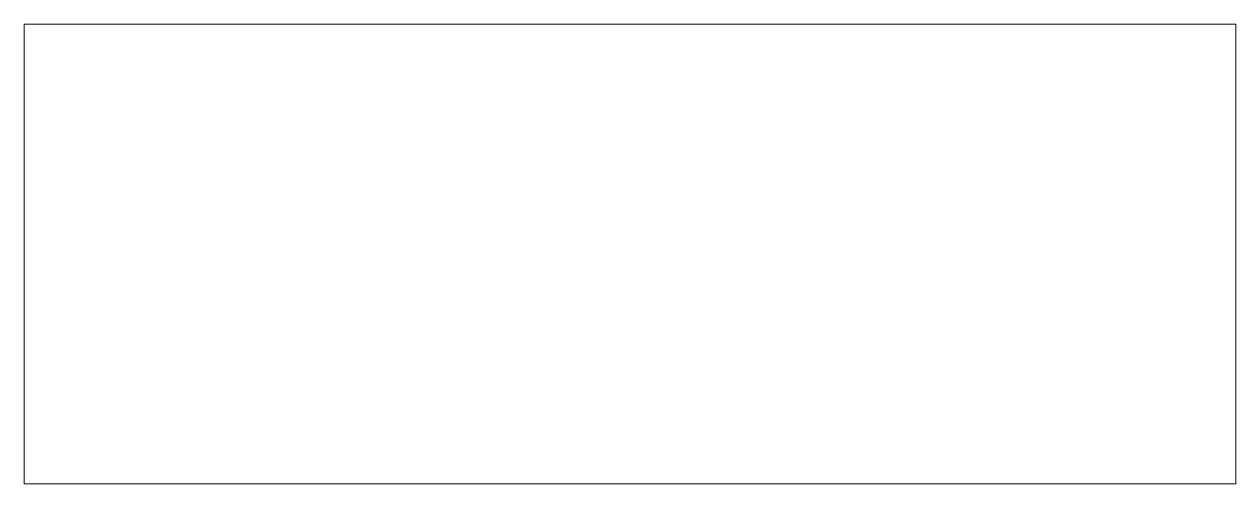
# Model space of a CAD drawing. Header units: inches. Extents: x -1.97 to 2.29, y 0.41 to 2.03.
import ezdxf

# ---------------------------------------------------------------- set-up
doc = ezdxf.new("R2010")
doc.units = ezdxf.units.IN
doc.header["$MEASUREMENT"] = 0

msp = doc.modelspace()

# ---------------------------------------------------------------- linework, layer by layer
at = {"color": 7, "linetype": 'Continuous', "lineweight": 15}
for p, q in [((2.2858, 2.0259), (-1.9662, 2.0259)), ((-1.9662, 2.0259), (-1.9662, 0.4117)), ((2.2858, 0.4117), (2.2858, 2.0259)), ((-1.9662, 0.4117), (2.2858, 0.4117))]:
    msp.add_line(p, q, dxfattribs=at)

doc.saveas('drawing.dxf')
